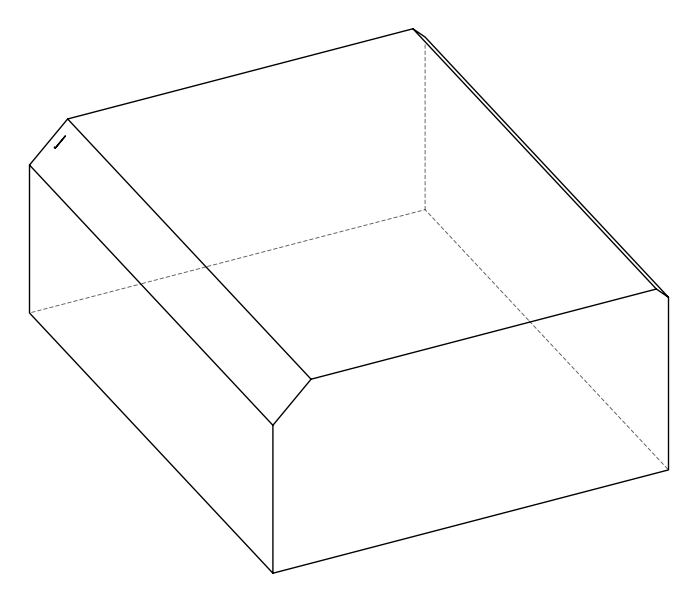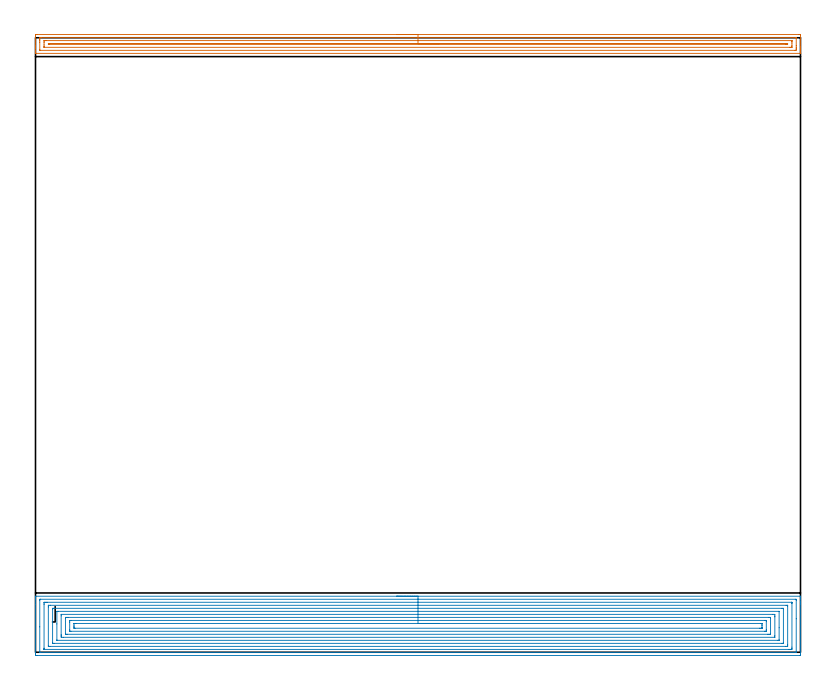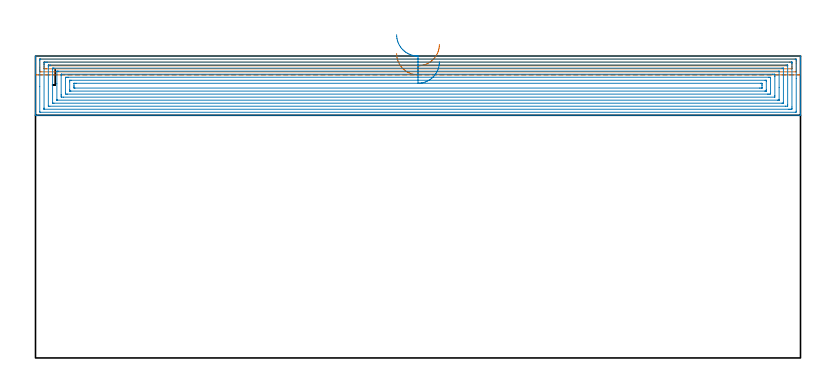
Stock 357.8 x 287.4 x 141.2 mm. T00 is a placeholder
(PLAN: 2 operations, 0 tool changes, 40.7 min)
(1 AREA_MILL | FG_CHAMFER_SURFACE | UGT0205_001 | 11.61 min | 13861 mm3)
(2 AREA_MILL_1 | FG_CHAMFER_SURFACE_1 | UGT0205_001 | 29.07 min | 137266 mm3)
(TOOL UGT0205_001 | Chamfer Mill 20 x 3 x 45 deg. | D20 FL50 Z2)
(OP 1 AREA_MILL)
G17 G21 G94 G90
T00 M6
G54
G17 G0 G90 X168.9 Y288.9 S1061 M3
G43 Z151.2 H0
Z142.4
G94 G1 X168.938 Z141.528 F250.
X169.052 Z140.664
X169.241 Z139.812
X169.503 Z138.98
X169.837 Z138.174
X170.24 Z137.4
X170.708 Z136.664
X171.24 Z135.972
X171.829 Z135.329
X172.472 Z134.74
X173.164 Z134.209
X173.9 Z133.74
X174.674 Z133.337
X175.48 Z133.003
X176.312 Z132.741
X177.164 Z132.552
X178.028 Z132.438
X178.9 Z132.4
X357.178 Y288.899 Z132.401
X357.618 Y288.896 Z132.402
X357.79 Y288.892 Z132.406
X357.8 Y288.462 Z132.835
Y283.179 Z138.115
Y282.644 Z138.653
Y282.299 Z138.997
Y281.763 Z139.533
Y281.418 Z139.877
Y280.729 Z140.571
Y280.443 Z140.857
X357.798 Y280.099 Z141.191
X357.796 Z141.192
X357.626 Y280.1 Z141.2
X0.175
X0.004 Y280.099 Z141.192
X0.002 Z141.191
X0. Y280.443 Z140.857
Y280.728 Z140.571
Y281.418 Z139.877
Y282.644 Z138.653
Y283.179 Z138.115
Y283.792 Z137.503
Y288.194 Z133.103
X0.003 Y288.462 Z132.835
X0.01 Y288.892 Z132.406
X0.182 Y288.896 Z132.402
X0.622 Y288.9 Z132.4
X178.9
Y287.486 Z133.814
X355.489 Y287.485 Z133.815
X355.762 Y287.48 Z133.82
X355.788 Y287.479 Z133.821
X355.793 Y287.459 Z133.841
X355.798 Y287.425 Z133.875
X355.799 Y287.393 Z133.907
X355.8 Y287.179 Z134.121
Y283.657 Z137.643
Y282.776 Z138.524
X355.798 Y282.299 Z139.001
X355.794 Y281.902 Z139.398
X355.779 Y281.521 Z139.779
X355.391 Y281.516 Z139.784
X355.293 Y281.515 Z139.785
X2.311
X2.038 Y281.52 Z139.78
X2.012 Y281.521 Z139.779
X2.007 Y281.541 Z139.759
X2.003 Y281.575 Z139.725
X2.001 Y281.607 Z139.693
X2. Y281.821 Z139.479
Y285.343 Z135.957
Y286.224 Z135.076
X2.002 Y286.701 Z134.599
X2.006 Y287.098 Z134.202
X2.021 Y287.479 Z133.821
X2.409 Y287.484 Z133.816
X2.507 Y287.485 Z133.815
X178.9 Y287.486 Z133.814
Y286.072 Z135.228
X353.604 Y286.071 Z135.229
X353.688 Y286.069 Z135.231
X353.755 Y286.066 Z135.234
X353.79 Y286.063 Z135.237
X353.792 Y286.014 Z135.286
X353.797 Y285.821 Z135.479
X353.8 Y285.628 Z135.672
Y284.94 Z136.36
Y283.866 Z137.434
X353.797 Y283.179 Z138.121
X353.793 Y282.993 Z138.307
X353.785 Y282.935 Z138.365
X353.73 Y282.933 Z138.367
X353.604 Y282.931 Z138.369
X352.964 Y282.929 Z138.371
X352.71 Y282.928 Z138.372
X4.196 Y282.929 Z138.371
X4.112 Y282.931 Z138.369
X4.045 Y282.934 Z138.366
X4.01 Y282.937 Z138.363
X4.008 Y282.986 Z138.314
X4.003 Y283.179 Z138.121
X4. Y283.372 Z137.928
Y284.06 Z137.24
Y285.134 Z136.166
X4.003 Y285.821 Z135.479
X4.007 Y286.007 Z135.293
X4.015 Y286.065 Z135.235
X4.07 Y286.067 Z135.233
X4.196 Y286.069 Z135.231
X4.836 Y286.071 Z135.229
X5.09 Y286.072 Z135.228
X178.9
Y284.657 Z136.643
X351.21
X351.529 Y284.655 Z136.645
X351.689 Y284.653 Z136.647
X351.786 Y284.65 Z136.65
X351.79 Y284.605 Z136.695
X351.793 Y284.5 Z136.8
X351.79 Y284.395 Z136.905
X351.786 Y284.35 Z136.95
X351.689 Y284.347 Z136.953
X351.528 Y284.344 Z136.956
X351.21 Y284.343 Z136.957
X350.923
X6.59
X6.271 Y284.345 Z136.955
X6.111 Y284.347 Z136.953
X6.014 Y284.35 Z136.95
X6.01 Y284.395 Z136.905
X6.007 Y284.5 Z136.8
X6.01 Y284.605 Z136.695
X6.014 Y284.65 Z136.65
X6.111 Y284.653 Z136.647
X6.272 Y284.656 Z136.644
X6.558 Y284.657 Z136.643
X6.877
X178.9
X179.772 Z136.681
X180.636 Z136.795
X181.488 Z136.983
X182.32 Z137.246
X183.126 Z137.58
X183.9 Z137.982
X184.636 Z138.451
X185.328 Z138.982
X185.971 Z139.572
X186.56 Z140.215
X187.092 Z140.907
X187.56 Z141.643
X187.963 Z142.416
X188.297 Z143.222
X188.559 Z144.054
X188.748 Z144.906
X188.862 Z145.771
X188.9 Z146.643
G0 Z151.2
M5
M2
(OP 2 AREA_MILL_1)
G17 G21 G94 G90
T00 M6
G54
G17 G0 G90 X168.9 Y26.2 S1061 M3
G43 Z151.2 H0
G94 G1 X168.938 Z150.328 F250.
X169.052 Z149.463
X169.241 Z148.612
X169.503 Z147.78
X169.837 Z146.974
X170.24 Z146.2
X170.708 Z145.464
X171.24 Z144.772
X171.829 Z144.129
X172.472 Z143.54
X173.164 Z143.008
X173.9 Z142.54
X174.674 Z142.137
X175.48 Z141.803
X176.312 Z141.541
X177.164 Z141.352
X178.028 Z141.238
X178.9 Z141.2
X357.625
X357.79 Y26.197 Z141.188
X357.793 Y26.165 Z141.156
X357.8 Y25.779 Z140.779
Y25.471 Z140.471
Y24.776 Z139.771
Y23.54 Z138.537
Y23.001 Z137.995
Y22.383 Z137.378
Y-0.963 Z114.034
X357.798 Y-1.235 Z113.762
X357.79 Y-1.492 Z113.506
X357.532 Y-1.499 Z113.499
X0.622 Y-1.5 Z113.5
X0.087 Y-1.494 Z113.503
X0.008 Y-1.492 Z113.506
X0.004 Y-0.963 Z114.034
X0. Y-0.346 Z114.652
Y22.383 Z137.378
Y24.776 Z139.771
Y25.471 Z140.471
Y25.78 Z140.779
X0.007 Y26.165 Z141.156
X0.01 Y26.197 Z141.188
X0.175 Y26.2 Z141.2
X178.9
Y24.786 Z139.786
X355.391
X355.79 Y24.776 Z139.776
X355.799 Y24.371 Z139.371
X355.8 Y15.646 Z130.646
X355.799 Y0.407 Z115.407
X355.79 Y-0.076 Z114.924
X355.401 Y-0.086 Z114.914
X355.391
X2.409
X2.01 Y-0.076 Z114.924
X2.001 Y0.329 Z115.329
X2. Y11.869 Z126.869
X2.001 Y24.293 Z139.293
X2.01 Y24.776 Z139.776
X2.399 Y24.786 Z139.786
X2.409
X178.9
Y23.372 Z138.372
X353.604 Y23.371 Z138.371
X353.728 Y23.369 Z138.369
X353.772 Y23.367 Z138.367
X353.789 Y23.365 Z138.365
X353.792 Y23.325 Z138.325
X353.797 Y23.196 Z138.196
X353.799 Y23.001 Z138.001
X353.8 Y22.806 Z137.806
Y2.392 Z117.392
X353.797 Y1.699 Z116.699
X353.794 Y1.51 Z116.51
X353.781 Y1.336 Z116.336
X353.604 Y1.333 Z116.333
X353.082 Y1.33 Z116.33
X352.71 Y1.329 Z116.329
X352.19
X4.196
X4.072 Y1.331 Z116.331
X4.028 Y1.333 Z116.333
X4.011 Y1.335 Z116.335
X4.008 Y1.375 Z116.375
X4.003 Y1.504 Z116.504
X4.001 Y1.699 Z116.699
X4. Y1.894 Z116.894
Y22.308 Z137.308
X4.003 Y23.001 Z138.001
X4.006 Y23.19 Z138.19
X4.019 Y23.365 Z138.365
X4.196 Y23.367 Z138.367
X4.718 Y23.37 Z138.37
X5.09 Y23.371 Z138.371
X5.61 Y23.372 Z138.372
X178.9
Y21.957 Z136.957
X351.08
X351.702 Y21.954 Z136.954
X351.773 Y21.952 Z136.952
X351.789 Y21.951 Z136.951
X351.793 Y21.931 Z136.931
X351.796 Y21.878 Z136.878
X351.799 Y21.666 Z136.666
X351.8 Y3.491 Z118.491
X351.798 Y3.039 Z118.039
X351.795 Y2.821 Z117.821
X351.791 Y2.768 Z117.768
X351.787 Y2.749 Z117.749
X351.764 Y2.748 Z117.748
X351.657 Y2.745 Z117.745
X350.923 Y2.743 Z117.743
X350.766
X6.72
X6.098 Y2.746 Z117.746
X6.027 Y2.748 Z117.748
X6.011 Y2.749 Z117.749
X6.007 Y2.769 Z117.769
X6.004 Y2.822 Z117.822
X6.001 Y3.034 Z118.034
X6. Y21.209 Z136.209
X6.002 Y21.661 Z136.661
X6.005 Y21.879 Z136.879
X6.009 Y21.932 Z136.932
X6.013 Y21.951 Z136.951
X6.036 Y21.952 Z136.952
X6.143 Y21.955 Z136.955
X6.877 Y21.957 Z136.957
X7.034
X178.9
Y20.543 Z135.543
X349.136
X349.342 Y20.542 Z135.542
X349.754 Y20.536 Z135.536
X349.792 Y20.533 Z135.533
X349.794 Y20.522 Z135.522
X349.798 Y20.49 Z135.49
X349.8 Y20.432 Z135.432
Y20.338 Z135.338
Y4.59 Z119.59
X349.797 Y4.362 Z119.362
X349.79 Y4.198 Z119.198
X349.787 Y4.164 Z119.164
X349.686 Y4.161 Z119.161
X349.549 Y4.158 Z119.158
X349.342 Y4.157 Z119.157
X349.136
X8.664
X8.458 Y4.158 Z119.158
X8.046 Y4.164 Z119.164
X8.009 Y4.167 Z119.167
X8.006 Y4.178 Z119.178
X8.002 Y4.21 Z119.21
X8. Y4.268 Z119.268
Y4.362 Z119.362
Y20.11 Z135.11
X8.003 Y20.338 Z135.338
X8.009 Y20.502 Z135.502
X8.013 Y20.536 Z135.536
X8.114 Y20.539 Z135.539
X8.251 Y20.542 Z135.542
X8.458 Y20.543 Z135.543
X8.664
X178.9
Y19.129 Z134.129
X347.672 Y19.128 Z134.128
X347.746 Y19.127 Z134.127
X347.781 Y19.124 Z134.124
X347.79 Y19.122 Z134.122
X347.793 Y19.113 Z134.113
X347.799 Y19.003 Z134.003
X347.8 Y11.462 Z126.462
X347.799 Y5.689 Z120.689
X347.796 Y5.625 Z120.625
X347.79 Y5.587 Z120.587
X347.786 Y5.578 Z120.578
X347.775 Y5.576 Z120.576
X347.633 Y5.573 Z120.573
X347.348 Y5.572 Z120.572
X347.025 Y5.571 Z120.571
X10.128 Y5.572 Z120.572
X10.054 Y5.573 Z120.573
X10.019 Y5.576 Z120.576
X10.01 Y5.578 Z120.578
X10.007 Y5.587 Z120.587
X10.001 Y5.697 Z120.697
X10. Y13.238 Z128.238
X10.001 Y19.011 Z134.011
X10.004 Y19.075 Z134.075
X10.01 Y19.113 Z134.113
X10.014 Y19.123 Z134.123
X10.025 Y19.124 Z134.124
X10.167 Y19.127 Z134.127
X10.452 Y19.129 Z134.129
X10.775
X178.9
Y17.715 Z132.715
X344.667
X345.525 Y17.711 Z132.711
X345.561 Y17.708 Z132.708
X345.79 Y17.675 Z132.675
X345.796 Y17.442 Z132.442
X345.799 Y16.788 Z131.788
X345.8 Y16.55 Z131.55
X345.799 Y7.676 Z122.676
X345.792 Y7.025 Z122.025
X345.791 Y7.001 Z122.001
X345.718 Y6.992 Z121.992
X345.64 Y6.987 Z121.987
X345.6 Y6.986 Z121.986
X13.133 Y6.985 Z121.985
X12.275 Y6.989 Z121.989
X12.239 Y6.992 Z121.992
X12.01 Y7.025 Z122.025
X12.004 Y7.258 Z122.258
X12.001 Y7.912 Z122.912
X12. Y8.15 Z123.15
X12.001 Y17.024 Z132.024
X12.008 Y17.675 Z132.675
X12.01 Y17.699 Z132.699
X12.082 Y17.708 Z132.708
X12.16 Y17.713 Z132.713
X12.2 Y17.714 Z132.714
X178.9 Y17.715 Z132.715
Y16.3 Z131.3
X342.88
X343.373 Y16.298 Z131.298
X343.774 Y16.293 Z131.293
X343.798 Y15.9 Z130.9
X343.8 Y15.875 Z130.875
X343.799 Y8.775 Z123.775
X343.774 Y8.407 Z123.407
X343.281 Y8.402 Z123.402
X342.88 Y8.4 Z123.4
X342.39
X14.92
X14.427 Y8.402 Z123.402
X14.026 Y8.407 Z123.407
X14.002 Y8.8 Z123.8
X14. Y8.826 Z123.826
X14.001 Y15.925 Z130.925
X14.026 Y16.293 Z131.293
X14.519 Y16.299 Z131.299
X14.92 Y16.3 Z131.3
X15.41
X178.9
Y14.886 Z129.886
X341.22
X341.531 Y14.885 Z129.885
X341.686 Y14.883 Z129.883
X341.762 Y14.88 Z129.88
X341.79 Y14.878 Z129.878
X341.791 Y14.85 Z129.85
X341.799 Y14.311 Z129.311
X341.8 Y10.575 Z125.575
X341.796 Y9.877 Z124.877
X341.79 Y9.828 Z124.828
X341.782 Y9.82 Z124.82
X341.763 Y9.818 Z124.818
X341.668 Y9.816 Z124.816
X341.476 Y9.814 Z124.814
X341.093
X16.58
X16.269 Y9.815 Z124.815
X16.114 Y9.817 Z124.817
X16.038 Y9.82 Z124.82
X16.01 Y9.822 Z124.822
X16.009 Y9.85 Z124.85
X16.001 Y10.389 Z125.389
X16. Y14.125 Z129.125
X16.004 Y14.823 Z129.823
X16.01 Y14.872 Z129.872
X16.018 Y14.88 Z129.88
X16.037 Y14.882 Z129.882
X16.132 Y14.884 Z129.884
X16.324 Y14.886 Z129.886
X16.707
X178.9
Y13.472 Z128.472
X339.306 Y13.471 Z128.471
X339.542 Y13.469 Z128.469
X339.698 Y13.465 Z128.465
X339.79 Y13.455 Z128.455
X339.793 Y13.401 Z128.401
X339.797 Y13.238 Z128.238
X339.8 Y12.747 Z127.747
Y12.35 Z127.35
Y11.462 Z126.462
Y11.34 Z126.34
X339.798 Y11.278 Z126.278
X339.795 Y11.248 Z126.248
X339.791 Y11.238 Z126.238
X339.776 Y11.235 Z126.235
X339.54 Y11.23 Z126.23
X339.306 Y11.228 Z126.228
X338.648
X18.494 Y11.229 Z126.229
X18.258 Y11.231 Z126.231
X18.102 Y11.235 Z126.235
X18.01 Y11.245 Z126.245
X18.007 Y11.299 Z126.299
X18.003 Y11.462 Z126.462
X18. Y11.953 Z126.953
Y12.35 Z127.35
Y13.238 Z128.238
Y13.36 Z128.36
X18.002 Y13.422 Z128.422
X18.005 Y13.452 Z128.452
X18.009 Y13.462 Z128.462
X18.024 Y13.465 Z128.465
X18.26 Y13.47 Z128.47
X18.494 Y13.472 Z128.472
X19.152
X178.9
X179.772 Z128.51
X180.636 Z128.624
X181.488 Z128.813
X182.32 Z129.075
X183.126 Z129.409
X183.9 Z129.812
X184.636 Z130.281
X185.328 Z130.812
X185.971 Z131.401
X186.56 Z132.044
X187.092 Z132.736
X187.56 Z133.472
X187.963 Z134.246
X188.297 Z135.052
X188.559 Z135.884
X188.748 Z136.736
X188.862 Z137.601
X188.9 Z138.472
G0 Z151.2
M5
M2
